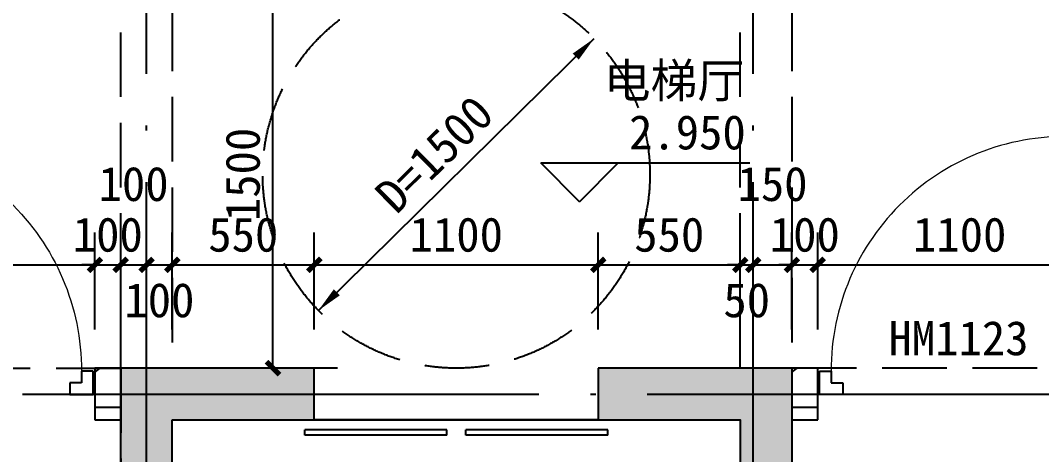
# Model space of a CAD drawing. Extents: x -10817 to 167545, y 26551 to 157048.
# Drawn here: x 67787 to 71742, y 47417 to 49098 of the extents above; entities that cross this region are included whole.
import ezdxf
from ezdxf.xclip import XClip

# ---------------------------------------------------------------- set-up
doc = ezdxf.new("R2010")
doc.units = 0
doc.header["$LTSCALE"] = 1000
doc.header["$MEASUREMENT"] = 0
doc.header["$XCLIPFRAME"] = 0
doc.linetypes.add('DASH', pattern=[0.35, 0.25, -0.1])
doc.linetypes.add('DOTE', pattern=[2.42, 2, -0.2, 0.02, -0.2])
doc.layers.get('Defpoints').update_dxf_attribs({"color": 30, "linetype": 'DASH'})
for name, color, linetype in [('120-墙体$0$120-墙体$0$A-COLU-CONC-HATC', 204, 'Continuous'), ('120-墙体$0$120-墙体$0$A-DOOR', 51, 'Continuous'), ('120-墙体$0$A-WALL-BLOK', 131, 'Continuous'), ('125-墙体$0$125-墙体$0$A-COLU-CONC-HATC', 204, 'Continuous'), ('125-墙体$0$125-墙体$0$A-DOOR', 51, 'Continuous'), ('125-墙体$0$A-WALL-BLOK', 131, 'Continuous'), ('125-核心筒-标准层$0$A-COLU-CONC-HATC', 204, 'Continuous'), ('125-核心筒-标准层$0$A-DOOR', 51, 'Continuous'), ('125-核心筒-标准层$0$A-FLOR-EVTR', 51, 'Continuous'), ('125-核心筒-标准层$0$A-WALL-CONC', 9, 'Continuous'), ('3#-夹层$0$A-ANNO-LEVL', 3, 'Continuous'), ('3#-夹层$0$A-ANNO-TEXT', 7, 'Continuous'), ('A-ANNO-DIMS', 3, 'Continuous'), ('A-ANNO-DOTE', 10, 'DOTE'), ('A-ANNO-TEXT', 7, 'Continuous'), ('A-FLOR-UNDR', 177, 'Continuous')]:
    doc.layers.add(name, color=color, linetype=linetype)
doc.styles.add('3#-夹层$0$_TCH_DIM', font='')
doc.styles.add('3#-夹层$0$Standard', font='')
doc.styles.add('_TCH_DIM', font='')
doc.styles.add('_TCH_DIM_T3', font='')
doc.styles.get("Standard").update_dxf_attribs({"font": ''})
doc.styles.get('3#-夹层$0$_TCH_DIM').set_extended_font_data('SimSun')
doc.styles.get('3#-夹层$0$Standard').set_extended_font_data('SimSun')
doc.styles.get('_TCH_DIM').set_extended_font_data('SimSun')
doc.styles.get('_TCH_DIM_T3').set_extended_font_data('SimSun')
doc.styles.get('Standard').set_extended_font_data('SimSun')
doc.dimstyles.new('_TCH_ARCH&&50', dxfattribs={"dimtxt": 132.911392, "dimasz": 50, "dimexe": 125, "dimexo": 150, "dimgap": 50, "dimtad": 1, "dimdec": 0, "dimzin": 0, "dimdsep": 46, "dimtxsty": '_TCH_DIM_T3', "dimblk": 'ARCHTICK', "dimcen": 0.09, "dimclrt": 7, "dimazin": 2, "dimtfac": 1, "dimtdec": 0, "dimtix": 1, "dimtmove": 2, "dimatfit": 3, "dimfxl": 50, "dimtolj": 1, "dimtzin": 0, "dimarcsym": 0})
pattern_1 = [(0, (0, 0), (0, 350), []), (37.875, (400, 0), (-169.615, 218.077), []), (90, (400, 0), (-450, 3e-14), [])]

# ---------------------------------------------------------------- blocks, each defined once
blk = doc.blocks.new('125-墙体$0$125-墙体$0$$DorLib2D$00000009')
for p, q in [((0.4129, 0.9053), (0.4129, 0.0807)), ((0.4541, 0.9053), (0.4129, 0.9053)), ((0.4541, 0.0807), (0.4541, 0.9053)), ((0.4129, 0.7822), (0.378, 0.7822)), ((0.489, 0.7822), (0.4541, 0.7822)), ((0.4129, 0.6235), (0.378, 0.6235)), ((0.489, 0.6235), (0.4541, 0.6235)), ((-0.4941, 0.0807), (-0.4529, 0.0807)), ((-0.4941, -0.0018), (-0.4941, 0.0807)), ((-0.4529, 0.0807), (-0.4529, 0.0395)), ((0.4129, 0.0807), (0.4541, 0.0807)), ((0.4953, 0.0807), (0.4541, 0.0807)), ((0.4541, 0.0807), (0.4541, 0.0395)), ((0.4953, -0.0018), (0.4953, 0.0807)), ((-0.4529, 0.0395), (-0.4117, 0.0395)), ((-0.4117, 0.0395), (-0.4117, -0.0018)), ((0.4541, 0.0395), (0.4129, 0.0395)), ((0.4129, 0.0395), (0.4129, -0.0018)), ((-0.4941, -0.0018), (-0.4941, -0.0018)), ((-0.4117, -0.0018), (-0.4941, -0.0018)), ((0.4129, -0.0018), (0.4953, -0.0018)), ((0.4953, -0.0018), (0.4953, -0.0018))]:
    blk.add_line(p, q)
at = {"lineweight": 13}
for p, q in [((0.378, 0.7822), (0.378, 0.6235)), ((0.489, 0.7822), (0.489, 0.6235))]:
    blk.add_line(p, q, dxfattribs=at)
blk.add_arc((0.3716, 0.0817), 0.8246, 87.134, 180.0717, dxfattribs=at)
blk = doc.blocks.new('125-墙体')
at = {"layer": '125-墙体$0$125-墙体$0$A-COLU-CONC-HATC'}
h = blk.add_hatch(dxfattribs=at)
h.set_pattern_fill('空心砖', color=256, scale=100, style=0)
h.set_pattern_definition(pattern_1)
h.paths.add_polyline_path([(9150, -4700), (9050, -4700), (9050, -4900), (9150, -4900)])
at = {"layer": '125-墙体$0$A-WALL-BLOK'}
for p, q in [((9150, -4700), (9050, -4700)), ((9050, -4700), (9050, -4900)), ((9150, -4900), (9150, -4700)), ((9050, -4900), (9150, -4900))]:
    blk.add_line(p, q, dxfattribs=at)
at = {"layer": 'Defpoints'}
blk.add_lwpolyline([(8600, 100), (8600, -3300), (7850, -3300), (7850, -4700), (9150, -4700), (9150, -7200), (10350, -7200), (10350, -11200)], dxfattribs=at)
at = {"layer": '125-墙体$0$125-墙体$0$A-DOOR', "xscale": 1100, "yscale": -1100, "zscale": 200, "rotation": 180}
blk.add_blockref('125-墙体$0$125-墙体$0$$DorLib2D$00000009', (8500, -4800), dxfattribs=at)
blk = doc.blocks.new('120-墙体$0$120-墙体$0$$DorLib2D$00000009')
for p, q in [((0.4129, 0.9053), (0.4129, 0.0807)), ((0.4541, 0.9053), (0.4129, 0.9053)), ((0.4541, 0.0807), (0.4541, 0.9053)), ((0.4129, 0.7822), (0.378, 0.7822)), ((0.489, 0.7822), (0.4541, 0.7822)), ((0.4129, 0.6235), (0.378, 0.6235)), ((0.489, 0.6235), (0.4541, 0.6235)), ((-0.4941, 0.0807), (-0.4529, 0.0807)), ((-0.4941, -0.0018), (-0.4941, 0.0807)), ((-0.4529, 0.0807), (-0.4529, 0.0395)), ((0.4129, 0.0807), (0.4541, 0.0807)), ((0.4953, 0.0807), (0.4541, 0.0807)), ((0.4541, 0.0807), (0.4541, 0.0395)), ((0.4953, -0.0018), (0.4953, 0.0807)), ((-0.4529, 0.0395), (-0.4117, 0.0395)), ((-0.4117, 0.0395), (-0.4117, -0.0018)), ((0.4541, 0.0395), (0.4129, 0.0395)), ((0.4129, 0.0395), (0.4129, -0.0018)), ((-0.4941, -0.0018), (-0.4941, -0.0018)), ((-0.4117, -0.0018), (-0.4941, -0.0018)), ((0.4129, -0.0018), (0.4953, -0.0018)), ((0.4953, -0.0018), (0.4953, -0.0018))]:
    blk.add_line(p, q)
at = {"lineweight": 13}
for p, q in [((0.378, 0.7822), (0.378, 0.6235)), ((0.489, 0.7822), (0.489, 0.6235))]:
    blk.add_line(p, q, dxfattribs=at)
blk.add_arc((0.3716, 0.0817), 0.8246, 87.134, 180.0717, dxfattribs=at)
blk = doc.blocks.new('120-墙体')
at = {"layer": '120-墙体$0$120-墙体$0$A-COLU-CONC-HATC'}
h = blk.add_hatch(dxfattribs=at)
h.set_pattern_fill('空心砖', color=256, scale=100, style=0)
h.set_pattern_definition(pattern_1)
h.paths.add_polyline_path([(-8350, -4900), (-8250, -4900), (-8250, -4700), (-8350, -4700)])
at = {"layer": '120-墙体$0$A-WALL-BLOK'}
for p, q in [((-8250, -4700), (-8350, -4700)), ((-8350, -4700), (-8350, -4900)), ((-8250, -4900), (-8250, -4700)), ((-8350, -4900), (-8250, -4900))]:
    blk.add_line(p, q, dxfattribs=at)
at = {"layer": 'Defpoints'}
blk.add_lwpolyline([(-7800, 100), (-7800, -3300), (-7050, -3300), (-7050, -4700), (-8350, -4700), (-8350, -7200), (-9550, -7200), (-9550, -11200)], dxfattribs=at)
at = {"layer": '120-墙体$0$120-墙体$0$A-DOOR', "xscale": 1100, "yscale": 1100, "zscale": 200}
blk.add_blockref('120-墙体$0$120-墙体$0$$DorLib2D$00000009', (-7700, -4800), dxfattribs=at)
blk = doc.blocks.new('125-核心筒-标准层$0$A$C524E5E6F')
at = {"layer": '125-核心筒-标准层$0$A-FLOR-EVTR'}
for points in [[(0, 0), (2200, 0), (2200, -2100), (0, -2100)], [(300, -200), (1900, -200), (1900, -1700), (300, -1700)], [(650, -1950), (1550, -1950), (1550, -1800), (650, -1800)]]:
    blk.add_lwpolyline(points, close=True, dxfattribs=at)
for points in [[(300, -1700), (1900, -200)], [(1900, -1700), (300, -200)]]:
    blk.add_lwpolyline(points, dxfattribs=at)
blk = doc.blocks.new('125-核心筒-标准层$0$$DORLIB2D$00000127')
at = {"color": 0}
for points in [[(-0.5333, 0.7949), (-0.5333, 0.6904)], [(-0.0333, 0.7949), (-0.5333, 0.7949)], [(-0.0333, 0.7949), (-0.0333, 0.6904)], [(0.5333, 0.7949), (0.0333, 0.7949)], [(0.0333, 0.7949), (0.0333, 0.6904)], [(0.5333, 0.7949), (0.5333, 0.6904)], [(-0.0333, 0.6904), (-0.5333, 0.6904)], [(0.5333, 0.6904), (0.0333, 0.6904)], [(0.5, 0.5), (-0.5, 0.5)]]:
    blk.add_lwpolyline(points, dxfattribs=at)
blk = doc.blocks.new('125-核心筒-标准层')
at = {"layer": '125-核心筒-标准层$0$A-COLU-CONC-HATC'}
for points in [[(-1300, -100), (-1100, 100), (-1100, 2200), (-1300, 2400)], [(-1100, 2200), (-550, 2200), (-550, 2400), (-1300, 2400)], [(1300, 2400), (550, 2400), (550, 2200), (1100, 2200)], [(1300, 2400), (1100, 2200), (1100, 100), (1300, -100)]]:
    blk.add_hatch(color=256, dxfattribs=at).paths.add_polyline_path(points)
at = {"layer": '125-核心筒-标准层$0$A-WALL-CONC'}
for p, q in [((-1300, -100), (-1300, 2400)), ((-550, 2400), (-1300, 2400)), ((-550, 2200), (-550, 2400)), ((1300, 2400), (550, 2400)), ((550, 2400), (550, 2200)), ((1300, 2400), (1300, -100)), ((-1100, 100), (-1100, 2200)), ((-1100, 2200), (-550, 2200)), ((550, 2200), (1100, 2200)), ((1100, 2200), (1100, 100))]:
    blk.add_line(p, q, dxfattribs=at)
at = {"layer": 'Defpoints'}
for points in [[(-1300, 3800), (-1100, 3800), (-1100, 2400), (-1300, 2400)], [(1100, 3800), (1300, 3800), (1300, 2400), (1100, 2400)]]:
    blk.add_lwpolyline(points, close=True, dxfattribs=at)
blk.add_blockref('125-核心筒-标准层$0$A$C524E5E6F', (-1100, 2200))
at = {"layer": '125-核心筒-标准层$0$A-DOOR', "xscale": -1100, "yscale": 200, "zscale": 200, "rotation": 180}
blk.add_blockref('125-核心筒-标准层$0$$DORLIB2D$00000127', (0, 2300), dxfattribs=at)
blk = doc.blocks.new('A$C60AE0A12')
at = {"layer": 'A-ANNO-DIMS'}
blk.add_lwpolyline([(-534.1, 423.4), (534.1, 1476.6)], dxfattribs=at)
for points in [[(462.9, 1406.4, 33, 0, 0), (534.1, 1476.6, 0, 0, 0)], [(-462.9, 493.6, 33, 0, 0), (-534.1, 423.4, 0, 0, 0)]]:
    blk.add_lwpolyline(points, format="xyseb", dxfattribs=at)
at = {"layer": 'A-FLOR-UNDR', "linetype": 'DASH'}
blk.add_circle((0, 950, 0), 750, dxfattribs=at)
at = {"layer": 'A-ANNO-DIMS', "color": 7, "style": '_TCH_DIM'}
blk.add_text('D=1500', height=132.91, rotation=44.5947, dxfattribs=at).set_placement((-232, 791.5, 0))
blk = doc.blocks.new('_ArchTick')
at = {"color": 0, "linetype": 'ByBlock', "const_width": 0.4}
blk.add_lwpolyline([(-0.5, -0.5), (0.5, 0.5)], dxfattribs=at)
blk = doc.blocks.new('*D738')
at = {"layer": 'A-ANNO-DIMS', "color": 0, "lineweight": -2, "transparency": 16777216}
for p, q in [((69015, 49251.7), (68640, 49251.7)), ((68765, 47751.7), (68765, 49251.7)), ((69015, 47751.7), (68640, 47751.7))]:
    blk.add_line(p, q, dxfattribs=at)
at = {"layer": 'Defpoints', "color": 0, "transparency": 16777216}
for p in [(68765, 49251.7), (69165, 49251.7), (69165, 47751.7)]:
    blk.add_point(p, dxfattribs=at)
at = {"layer": 'A-ANNO-DIMS', "color": 0, "lineweight": -2, "transparency": 16777216, "xscale": 50, "yscale": 50, "zscale": 50}
for p, rotation in [((68765, 49251.7), 90), ((68765, 47751.7), 270)]:
    blk.add_blockref('_ArchTick', p, dxfattribs=dict(at, rotation=rotation))
at = {"layer": 'A-ANNO-DIMS', "color": 7, "transparency": 16777216, "insert": (68648.5, 48501.7), "char_height": 132.91, "attachment_point": 5, "rotation": 90, "style": '_TCH_DIM_T3'}
blk.add_mtext('\\A1;1500', dxfattribs=at)
blk = doc.blocks.new('*D1084')
at = {"layer": 'A-ANNO-DIMS', "color": 0, "lineweight": -2, "transparency": 16777216}
for p, q in [((66975, 47901.7), (66975, 48276.7)), ((68075, 47901.7), (68075, 48276.7)), ((66975, 48151.7), (68075, 48151.7))]:
    blk.add_line(p, q, dxfattribs=at)
at = {"layer": 'Defpoints', "color": 0, "transparency": 16777216}
for p in [(68075, 48151.7), (66975, 47751.7), (68075, 47751.7)]:
    blk.add_point(p, dxfattribs=at)
at = {"layer": 'A-ANNO-DIMS', "color": 0, "lineweight": -2, "transparency": 16777216, "xscale": 50, "yscale": 50, "zscale": 50, "rotation": 180}
blk.add_blockref('_ArchTick', (66975, 48151.7), dxfattribs=at)
at = {"layer": 'A-ANNO-DIMS', "color": 0, "lineweight": -2, "transparency": 16777216, "xscale": 50, "yscale": 50, "zscale": 50}
blk.add_blockref('_ArchTick', (68075, 48151.7), dxfattribs=at)
at = {"layer": 'A-ANNO-DIMS', "color": 7, "transparency": 16777216, "insert": (67525, 48268.2), "char_height": 132.91, "attachment_point": 5, "style": '_TCH_DIM_T3'}
blk.add_mtext('\\A1;1100', dxfattribs=at)
blk = doc.blocks.new('*D1085')
at = {"layer": 'A-ANNO-DIMS', "color": 0, "lineweight": -2, "transparency": 16777216}
for p, q in [((68075, 47901.7), (68075, 48276.7)), ((68175, 47901.7), (68175, 48276.7)), ((68075, 48151.7), (68025, 48151.7)), ((68075, 48151.7), (68175, 48151.7)), ((68175, 48151.7), (68225, 48151.7))]:
    blk.add_line(p, q, dxfattribs=at)
at = {"layer": 'Defpoints', "color": 0, "transparency": 16777216}
for p in [(68175, 48151.7), (68075, 47751.7), (68175, 47751.7)]:
    blk.add_point(p, dxfattribs=at)
at = {"layer": 'A-ANNO-DIMS', "color": 0, "lineweight": -2, "transparency": 16777216, "xscale": 50, "yscale": 50, "zscale": 50}
blk.add_blockref('_ArchTick', (68075, 48151.7), dxfattribs=at)
at = {"layer": 'A-ANNO-DIMS', "color": 0, "lineweight": -2, "transparency": 16777216, "xscale": 50, "yscale": 50, "zscale": 50, "rotation": 180}
blk.add_blockref('_ArchTick', (68175, 48151.7), dxfattribs=at)
at = {"layer": 'A-ANNO-DIMS', "color": 7, "transparency": 16777216, "insert": (68125, 48268.2), "char_height": 132.91, "attachment_point": 5, "style": '_TCH_DIM_T3'}
blk.add_mtext('\\A1;100', dxfattribs=at)
blk = doc.blocks.new('*D1086')
at = {"layer": 'A-ANNO-DIMS', "color": 0, "lineweight": -2, "transparency": 16777216}
for p, q in [((68175, 47901.7), (68175, 48276.7)), ((68275, 47901.7), (68275, 48276.7)), ((68175, 48151.7), (68275, 48151.7))]:
    blk.add_line(p, q, dxfattribs=at)
at = {"layer": 'Defpoints', "color": 0, "transparency": 16777216}
for p in [(68275, 48151.7), (68175, 47751.7), (68275, 47751.7)]:
    blk.add_point(p, dxfattribs=at)
at = {"layer": 'A-ANNO-DIMS', "color": 0, "lineweight": -2, "transparency": 16777216, "xscale": 50, "yscale": 50, "zscale": 50, "rotation": 180}
blk.add_blockref('_ArchTick', (68175, 48151.7), dxfattribs=at)
at = {"layer": 'A-ANNO-DIMS', "color": 0, "lineweight": -2, "transparency": 16777216, "xscale": 50, "yscale": 50, "zscale": 50}
blk.add_blockref('_ArchTick', (68275, 48151.7), dxfattribs=at)
at = {"layer": 'A-ANNO-DIMS', "color": 7, "transparency": 16777216, "insert": (68225, 48464.2), "char_height": 132.91, "attachment_point": 5, "style": '_TCH_DIM_T3'}
blk.add_mtext('\\A1;100', dxfattribs=at)
blk = doc.blocks.new('*D1087')
at = {"layer": 'A-ANNO-DIMS', "color": 0, "lineweight": -2, "transparency": 16777216}
for p, q in [((68275, 47901.7), (68275, 48276.7)), ((68375, 47901.7), (68375, 48276.7)), ((68275, 48151.7), (68375, 48151.7))]:
    blk.add_line(p, q, dxfattribs=at)
at = {"layer": 'Defpoints', "color": 0, "transparency": 16777216}
for p in [(68375, 48151.7), (68275, 47751.7), (68375, 47751.7)]:
    blk.add_point(p, dxfattribs=at)
at = {"layer": 'A-ANNO-DIMS', "color": 0, "lineweight": -2, "transparency": 16777216, "xscale": 50, "yscale": 50, "zscale": 50, "rotation": 180}
blk.add_blockref('_ArchTick', (68275, 48151.7), dxfattribs=at)
at = {"layer": 'A-ANNO-DIMS', "color": 0, "lineweight": -2, "transparency": 16777216, "xscale": 50, "yscale": 50, "zscale": 50}
blk.add_blockref('_ArchTick', (68375, 48151.7), dxfattribs=at)
at = {"layer": 'A-ANNO-DIMS', "color": 7, "transparency": 16777216, "insert": (68325, 48014.2), "char_height": 132.91, "attachment_point": 5, "style": '_TCH_DIM_T3'}
blk.add_mtext('\\A1;100', dxfattribs=at)
blk = doc.blocks.new('*D1088')
at = {"layer": 'A-ANNO-DIMS', "color": 0, "lineweight": -2, "transparency": 16777216}
for p, q in [((68375, 47901.7), (68375, 48276.7)), ((68925, 47901.7), (68925, 48276.7)), ((68375, 48151.7), (68925, 48151.7))]:
    blk.add_line(p, q, dxfattribs=at)
at = {"layer": 'Defpoints', "color": 0, "transparency": 16777216}
for p in [(68925, 48151.7), (68375, 47751.7), (68925, 47751.7)]:
    blk.add_point(p, dxfattribs=at)
at = {"layer": 'A-ANNO-DIMS', "color": 0, "lineweight": -2, "transparency": 16777216, "xscale": 50, "yscale": 50, "zscale": 50, "rotation": 180}
blk.add_blockref('_ArchTick', (68375, 48151.7), dxfattribs=at)
at = {"layer": 'A-ANNO-DIMS', "color": 0, "lineweight": -2, "transparency": 16777216, "xscale": 50, "yscale": 50, "zscale": 50}
blk.add_blockref('_ArchTick', (68925, 48151.7), dxfattribs=at)
at = {"layer": 'A-ANNO-DIMS', "color": 7, "transparency": 16777216, "insert": (68650, 48268.2), "char_height": 132.91, "attachment_point": 5, "style": '_TCH_DIM_T3'}
blk.add_mtext('\\A1;550', dxfattribs=at)
blk = doc.blocks.new('*D1089')
at = {"layer": 'A-ANNO-DIMS', "color": 0, "lineweight": -2, "transparency": 16777216}
for p, q in [((68925, 47901.7), (68925, 48276.7)), ((70025, 47901.7), (70025, 48276.7)), ((68925, 48151.7), (70025, 48151.7))]:
    blk.add_line(p, q, dxfattribs=at)
at = {"layer": 'Defpoints', "color": 0, "transparency": 16777216}
for p in [(70025, 48151.7), (68925, 47751.7), (70025, 47751.7)]:
    blk.add_point(p, dxfattribs=at)
at = {"layer": 'A-ANNO-DIMS', "color": 0, "lineweight": -2, "transparency": 16777216, "xscale": 50, "yscale": 50, "zscale": 50, "rotation": 180}
blk.add_blockref('_ArchTick', (68925, 48151.7), dxfattribs=at)
at = {"layer": 'A-ANNO-DIMS', "color": 0, "lineweight": -2, "transparency": 16777216, "xscale": 50, "yscale": 50, "zscale": 50}
blk.add_blockref('_ArchTick', (70025, 48151.7), dxfattribs=at)
at = {"layer": 'A-ANNO-DIMS', "color": 7, "transparency": 16777216, "insert": (69475, 48268.2), "char_height": 132.91, "attachment_point": 5, "style": '_TCH_DIM_T3'}
blk.add_mtext('\\A1;1100', dxfattribs=at)
blk = doc.blocks.new('*D1090')
at = {"layer": 'A-ANNO-DIMS', "color": 0, "lineweight": -2, "transparency": 16777216}
for p, q in [((70025, 47901.7), (70025, 48276.7)), ((70575, 47901.7), (70575, 48276.7)), ((70025, 48151.7), (70575, 48151.7))]:
    blk.add_line(p, q, dxfattribs=at)
at = {"layer": 'Defpoints', "color": 0, "transparency": 16777216}
for p in [(70575, 48151.7), (70025, 47751.7), (70575, 47751.7)]:
    blk.add_point(p, dxfattribs=at)
at = {"layer": 'A-ANNO-DIMS', "color": 0, "lineweight": -2, "transparency": 16777216, "xscale": 50, "yscale": 50, "zscale": 50, "rotation": 180}
blk.add_blockref('_ArchTick', (70025, 48151.7), dxfattribs=at)
at = {"layer": 'A-ANNO-DIMS', "color": 0, "lineweight": -2, "transparency": 16777216, "xscale": 50, "yscale": 50, "zscale": 50}
blk.add_blockref('_ArchTick', (70575, 48151.7), dxfattribs=at)
at = {"layer": 'A-ANNO-DIMS', "color": 7, "transparency": 16777216, "insert": (70300, 48268.2), "char_height": 132.91, "attachment_point": 5, "style": '_TCH_DIM_T3'}
blk.add_mtext('\\A1;550', dxfattribs=at)
blk = doc.blocks.new('*D1091')
at = {"layer": 'A-ANNO-DIMS', "color": 0, "lineweight": -2, "transparency": 16777216}
for p, q in [((70575, 47901.7), (70575, 48276.7)), ((70625, 47901.7), (70625, 48276.7)), ((70575, 48151.7), (70525, 48151.7)), ((70575, 48151.7), (70625, 48151.7)), ((70625, 48151.7), (70675, 48151.7))]:
    blk.add_line(p, q, dxfattribs=at)
at = {"layer": 'Defpoints', "color": 0, "transparency": 16777216}
for p in [(70625, 48151.7), (70575, 47751.7), (70625, 47751.7)]:
    blk.add_point(p, dxfattribs=at)
at = {"layer": 'A-ANNO-DIMS', "color": 0, "lineweight": -2, "transparency": 16777216, "xscale": 50, "yscale": 50, "zscale": 50}
blk.add_blockref('_ArchTick', (70575, 48151.7), dxfattribs=at)
at = {"layer": 'A-ANNO-DIMS', "color": 0, "lineweight": -2, "transparency": 16777216, "xscale": 50, "yscale": 50, "zscale": 50, "rotation": 180}
blk.add_blockref('_ArchTick', (70625, 48151.7), dxfattribs=at)
at = {"layer": 'A-ANNO-DIMS', "color": 7, "transparency": 16777216, "insert": (70600, 48014.2), "char_height": 132.91, "attachment_point": 5, "style": '_TCH_DIM_T3'}
blk.add_mtext('\\A1;50', dxfattribs=at)
blk = doc.blocks.new('*D1092')
at = {"layer": 'A-ANNO-DIMS', "color": 0, "lineweight": -2, "transparency": 16777216}
for p, q in [((70625, 47901.7), (70625, 48276.7)), ((70775, 47901.7), (70775, 48276.7)), ((70625, 48151.7), (70775, 48151.7))]:
    blk.add_line(p, q, dxfattribs=at)
at = {"layer": 'Defpoints', "color": 0, "transparency": 16777216}
for p in [(70775, 48151.7), (70625, 47751.7), (70775, 47751.7)]:
    blk.add_point(p, dxfattribs=at)
at = {"layer": 'A-ANNO-DIMS', "color": 0, "lineweight": -2, "transparency": 16777216, "xscale": 50, "yscale": 50, "zscale": 50, "rotation": 180}
blk.add_blockref('_ArchTick', (70625, 48151.7), dxfattribs=at)
at = {"layer": 'A-ANNO-DIMS', "color": 0, "lineweight": -2, "transparency": 16777216, "xscale": 50, "yscale": 50, "zscale": 50}
blk.add_blockref('_ArchTick', (70775, 48151.7), dxfattribs=at)
at = {"layer": 'A-ANNO-DIMS', "color": 7, "transparency": 16777216, "insert": (70700, 48464.2), "char_height": 132.91, "attachment_point": 5, "style": '_TCH_DIM_T3'}
blk.add_mtext('\\A1;150', dxfattribs=at)
blk = doc.blocks.new('*D1093')
at = {"layer": 'A-ANNO-DIMS', "color": 0, "lineweight": -2, "transparency": 16777216}
for p, q in [((70775, 47901.7), (70775, 48276.7)), ((70875, 47901.7), (70875, 48276.7)), ((70775, 48151.7), (70725, 48151.7)), ((70775, 48151.7), (70875, 48151.7)), ((70875, 48151.7), (70925, 48151.7))]:
    blk.add_line(p, q, dxfattribs=at)
at = {"layer": 'Defpoints', "color": 0, "transparency": 16777216}
for p in [(70875, 48151.7), (70775, 47751.7), (70875, 47751.7)]:
    blk.add_point(p, dxfattribs=at)
at = {"layer": 'A-ANNO-DIMS', "color": 0, "lineweight": -2, "transparency": 16777216, "xscale": 50, "yscale": 50, "zscale": 50}
blk.add_blockref('_ArchTick', (70775, 48151.7), dxfattribs=at)
at = {"layer": 'A-ANNO-DIMS', "color": 0, "lineweight": -2, "transparency": 16777216, "xscale": 50, "yscale": 50, "zscale": 50, "rotation": 180}
blk.add_blockref('_ArchTick', (70875, 48151.7), dxfattribs=at)
at = {"layer": 'A-ANNO-DIMS', "color": 7, "transparency": 16777216, "insert": (70825, 48268.2), "char_height": 132.91, "attachment_point": 5, "style": '_TCH_DIM_T3'}
blk.add_mtext('\\A1;100', dxfattribs=at)
blk = doc.blocks.new('*D1094')
at = {"layer": 'A-ANNO-DIMS', "color": 0, "lineweight": -2, "transparency": 16777216}
for p, q in [((70875, 47901.7), (70875, 48276.7)), ((71975, 47901.7), (71975, 48276.7)), ((70875, 48151.7), (71975, 48151.7))]:
    blk.add_line(p, q, dxfattribs=at)
at = {"layer": 'Defpoints', "color": 0, "transparency": 16777216}
for p in [(71975, 48151.7), (70875, 47751.7), (71975, 47751.7)]:
    blk.add_point(p, dxfattribs=at)
at = {"layer": 'A-ANNO-DIMS', "color": 0, "lineweight": -2, "transparency": 16777216, "xscale": 50, "yscale": 50, "zscale": 50, "rotation": 180}
blk.add_blockref('_ArchTick', (70875, 48151.7), dxfattribs=at)
at = {"layer": 'A-ANNO-DIMS', "color": 0, "lineweight": -2, "transparency": 16777216, "xscale": 50, "yscale": 50, "zscale": 50}
blk.add_blockref('_ArchTick', (71975, 48151.7), dxfattribs=at)
at = {"layer": 'A-ANNO-DIMS', "color": 7, "transparency": 16777216, "insert": (71425, 48268.2), "char_height": 132.91, "attachment_point": 5, "style": '_TCH_DIM_T3'}
blk.add_mtext('\\A1;1100', dxfattribs=at)

msp = doc.modelspace()

# ---------------------------------------------------------------- linework, layer by layer
at = {"layer": '3#-夹层$0$A-ANNO-LEVL'}
for p, q in [((69952.6, 48396.1), (69802.6, 48546.1)), ((69802.6, 48546.1), (70612.7, 48546.1)), ((69952.6, 48396.1), (70102.6, 48546.1))]:
    msp.add_line(p, q, dxfattribs=at)
at = {"layer": 'A-ANNO-DOTE'}
for points in [[(68275, 44051.7), (68275, 59150.8)], [(70625, 44051.7), (70625, 59150.8)], [(65375, 47651.7), (73575, 47651.7)]]:
    msp.add_lwpolyline(points, dxfattribs=at)

# ---------------------------------------------------------------- block references
ref = msp.add_blockref('125-核心筒-标准层', (69475, 45351.7))
XClip(ref).set_block_clipping_path([(-2899.9999309191, -500), (2900.0220464051, 12599.0639831296)])
ref = msp.add_blockref('125-墙体', (59025, 52451.7))
XClip(ref).set_block_clipping_path([(7550.0000690809, -7600), (13350.0220464051, 5499.0639831296)])
ref = msp.add_blockref('120-墙体', (79125, 52451.7))
XClip(ref).set_block_clipping_path([(-12549.9999309191, -7600), (-6749.9779535949, 5499.0639831296)])
msp.add_blockref('A$C60AE0A12', (69475, 47551.7))

# ---------------------------------------------------------------- texts
at = {"layer": '3#-夹层$0$A-ANNO-TEXT', "style": '3#-夹层$0$Standard'}
msp.add_text('电梯厅', height=132.91, dxfattribs=at).set_placement((70046.1, 48798.6))
at = {"layer": '3#-夹层$0$A-ANNO-TEXT', "color": 7, "style": '3#-夹层$0$_TCH_DIM'}
msp.add_text('2.950', height=132.91, dxfattribs=at).set_placement((70144.3, 48598.6))
at = {"layer": 'A-ANNO-TEXT', "color": 2}
msp.add_text('HM1123', height=132.91, dxfattribs=at).set_placement((71149.2, 47801.7))

# ---------------------------------------------------------------- dimensions: what is measured, and where the dimension line sits
at = {"layer": 'A-ANNO-DIMS'}
for p1, p2, picture, middle in [((69165, 47751.7), (69165, 49251.7), '*D738', (68648.5, 48501.7)), ((66975, 47751.7), (68075, 47751.7), '*D1084', (67525, 48268.2)), ((68075, 47751.7), (68175, 47751.7), '*D1085', (68125, 48268.2)), ((68375, 47751.7), (68925, 47751.7), '*D1088', (68650, 48268.2)), ((68925, 47751.7), (70025, 47751.7), '*D1089', (69475, 48268.2)), ((70025, 47751.7), (70575, 47751.7), '*D1090', (70300, 48268.2)), ((70775, 47751.7), (70875, 47751.7), '*D1093', (70825, 48268.2)), ((70875, 47751.7), (71975, 47751.7), '*D1094', (71425, 48268.2))]:
    dim = msp.add_aligned_dim(p1=p1, p2=p2, distance=400, dimstyle='_TCH_ARCH&&50', dxfattribs=at)
    dim.commit()
    dim.dimension.update_dxf_attribs({"geometry": picture, "text_midpoint": middle})
for base, p1, p2, picture, middle in [((68275, 48151.7), (68175, 47751.7), (68275, 47751.7), '*D1086', (68225, 48464.2)), ((70775, 48151.7), (70625, 47751.7), (70775, 47751.7), '*D1092', (70700, 48464.2)), ((68375, 48151.7), (68275, 47751.7), (68375, 47751.7), '*D1087', (68325, 48014.2)), ((70625, 48151.7), (70575, 47751.7), (70625, 47751.7), '*D1091', (70600, 48014.2))]:
    dim = msp.add_linear_dim(base=base, p1=p1, p2=p2, angle=0, dimstyle='_TCH_ARCH&&50', dxfattribs=at)
    dim.commit()
    dim.dimension.update_dxf_attribs({"geometry": picture, "text_midpoint": middle, "dimtype": 129})

doc.saveas('drawing.dxf')
